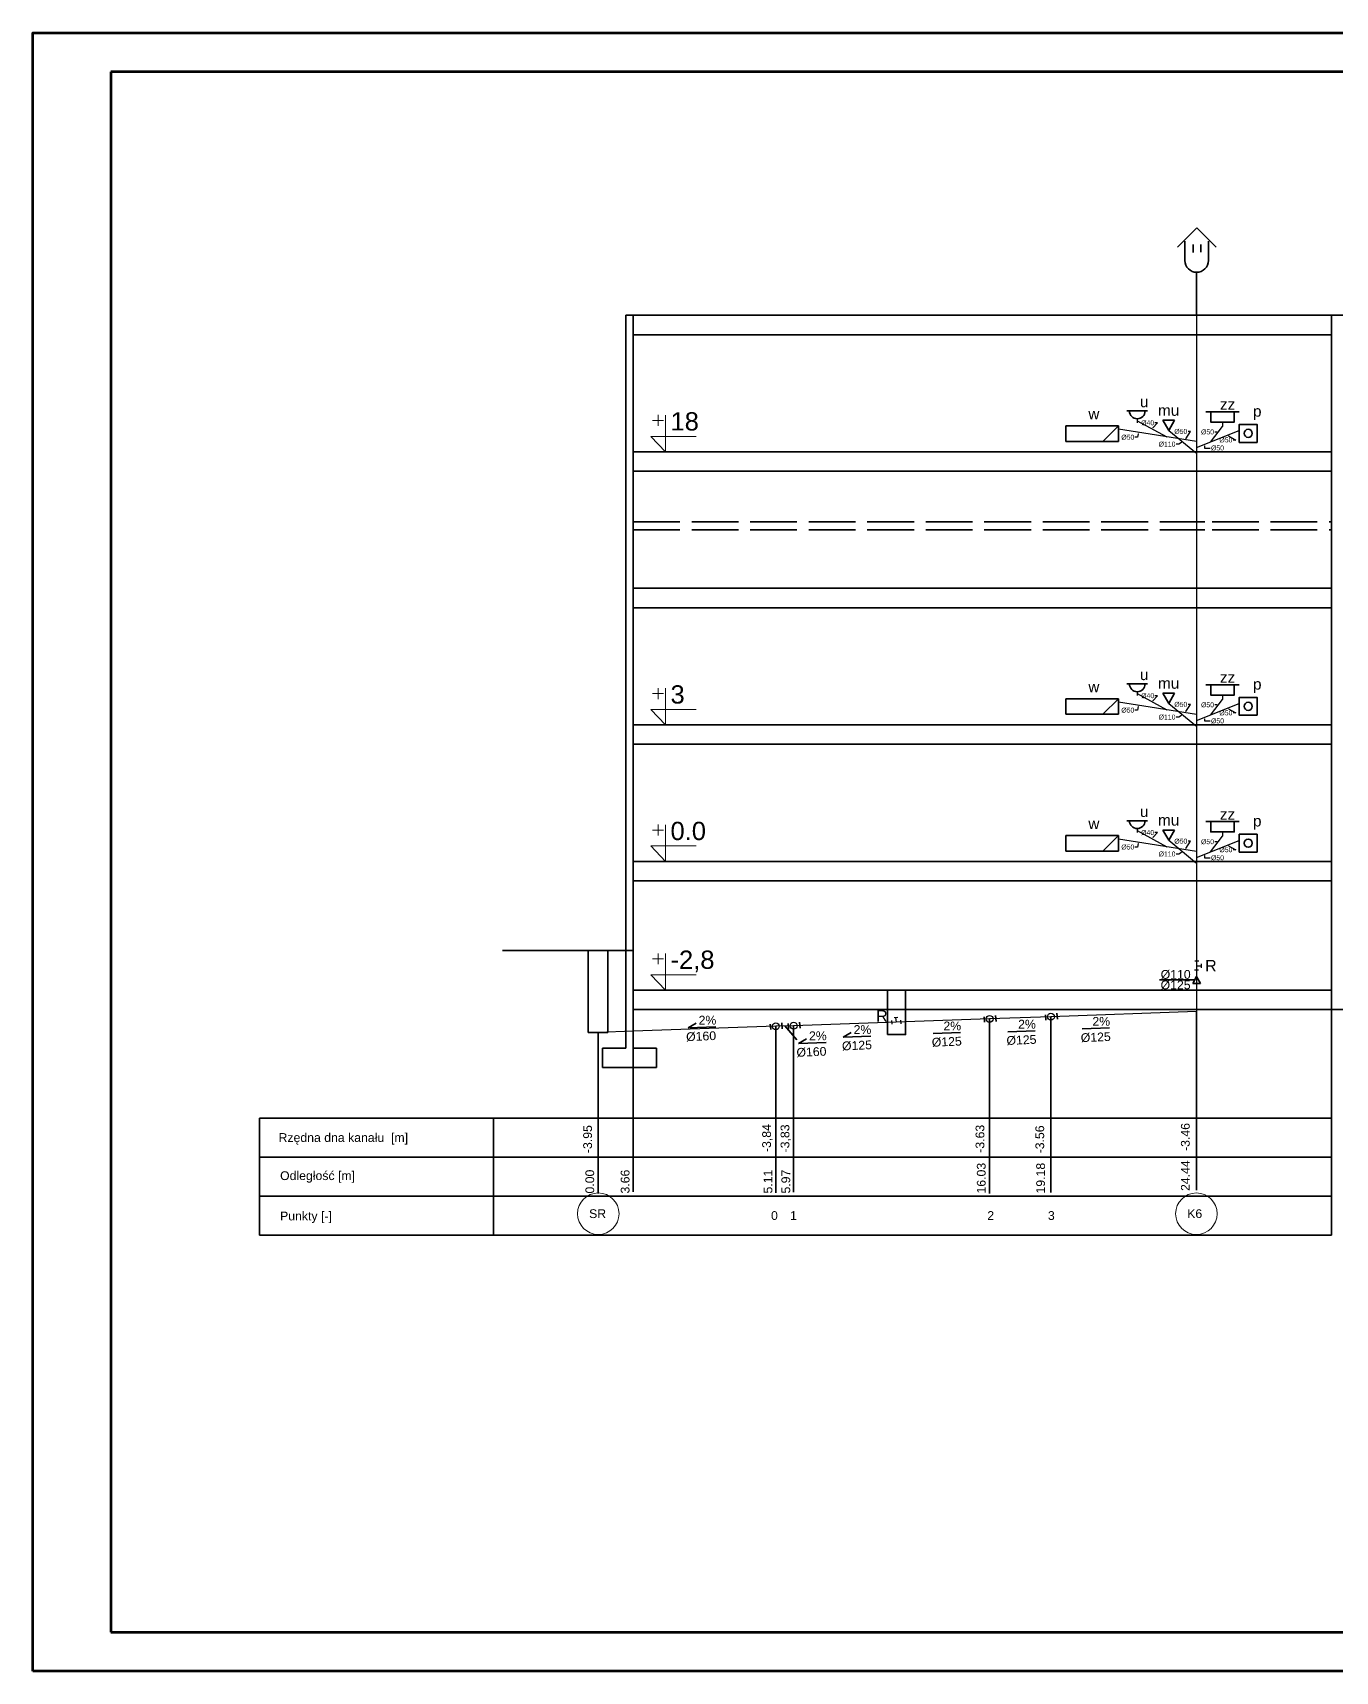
# Model space of a CAD drawing. Header units: millimetres. Extents: x 135 to 13042, y 991 to 8969.
# Drawn here: x 2171.2 to 2505.1, y 991 to 1411 of the extents above; entities that cross this region are included whole.
import ezdxf
from ezdxf import colors
from ezdxf.entities.mleader import LeaderData, LeaderLine
from ezdxf.math import Vec2, Vec3

# ---------------------------------------------------------------- set-up
doc = ezdxf.new("R2010")
doc.units = ezdxf.units.MM
doc.linetypes.add('ACAD_ISO02W100', pattern=[15, 12, -3])
doc.layers.add('kanalizacja', color=7, linetype='Continuous', true_color=0xb06239)
doc.layers.add('PDF _Geometria', color=7, linetype='Continuous')
doc.styles.add('numery działek', font='arial.ttf', dxfattribs={"height": 15})
doc.styles.get("Standard").update_dxf_attribs({"font": 'arial.ttf'})

# ---------------------------------------------------------------- blocks, each defined once
blk = doc.blocks.new('stropy linia odniesienia')
at = {"lineweight": 18}
for p, q in [((-9.9, 35.2), (-9.9, 50.2)), ((0, 21), (0, 50)), ((-17.4, 42.7), (-9.9, 42.7)), ((-9.9, 42.7), (-2.4, 42.7)), ((0, 21), (-19.7, 21)), ((-19.7, 21), (0, 0)), ((0, 0), (0, 21)), ((0, 21), (42.3, 21))]:
    blk.add_line(p, q, dxfattribs=at)

msp = doc.modelspace()

# ---------------------------------------------------------------- linework, layer by layer
at = {"linetype": 'ByBlock', "lineweight": 70}
for p, q in [((3261.23, 1400.99), (2191.23, 1400.99)), ((2191.23, 1400.99), (2191.23, 1000.99)), ((2191.23, 1000.99), (3261.23, 1000.99))]:
    msp.add_line(p, q, dxfattribs=at)
at = {"linetype": 'ByBlock', "lineweight": 35}
for p, q in [((2464.69, 1356.03), (2469.64, 1360.98)), ((2469.64, 1360.98), (2474.59, 1356.03)), ((2466.59, 1352.6), (2466.59, 1357.6)), ((2468.69, 1356.7), (2468.69, 1354.68)), ((2470.65, 1356.75), (2470.65, 1354.76)), ((2472.59, 1352.6), (2472.59, 1357.6)), ((2469.59, 1338.6), (2469.59, 1349.6)), ((2323.29, 1165.6), (2323.29, 1338.6)), ((2325.14, 1338.6), (2323.29, 1338.6)), ((2504.19, 1102.75), (2504.19, 1338.6)), ((2316.13, 1175.73), (2311.13, 1175.73)), ((2313.63, 1154.71), (2313.63, 1175.73)), ((2318.63, 1154.71), (2318.63, 1175.73)), ((2469.09, 1168.19), (2460.08, 1168.19)), ((2469.59, 1169.05), (2468.59, 1167.32)), ((2470.59, 1167.32), (2469.59, 1169.05)), ((2323.29, 1150.75), (2323.29, 1165.6)), ((2325.14, 1165.6), (2325.14, 1150.75)), ((2325.14, 1165.6), (2325.14, 1160.6)), ((2468.59, 1167.32), (2470.59, 1167.32)), ((2501.08, 1165.6), (2504.19, 1165.6)), ((2753.33, 1160.6), (2325.14, 1160.6)), ((2430.94, 1157.92), (2430.82, 1159.29)), ((2433.75, 1159.64), (2433.88, 1158.13)), ((2469.59, 1160.07), (2469.59, 1114.32)), ((2325.14, 1155.03), (2325.14, 1113.91)), ((2339.25, 1155.94), (2341.32, 1157.13)), ((2346.3, 1156.2), (2339.25, 1155.94)), ((2360.41, 1155.46), (2360.29, 1156.83)), ((2361.7, 1156.31), (2361.7, 1113.65)), ((2363.22, 1157.18), (2363.36, 1155.66)), ((2367.12, 1152.83), (2363.99, 1156.39)), ((2364.98, 1155.62), (2364.86, 1156.99)), ((2366.27, 1156.47), (2366.27, 1113.82)), ((2367.79, 1157.34), (2367.92, 1155.82)), ((2415.24, 1157.37), (2415.12, 1158.74)), ((2416.53, 1158.22), (2416.53, 1113.49)), ((2418.05, 1159.1), (2418.18, 1157.58)), ((2428.21, 1155.16), (2421.16, 1154.91)), ((2432.23, 1158.77), (2432.23, 1113.75)), ((2447.25, 1155.89), (2440.21, 1155.64)), ((2318.63, 1154.71), (2313.63, 1154.71)), ((2316.13, 1154.71), (2316.13, 1113.47)), ((2367.55, 1151.94), (2369.61, 1153.13)), ((2374.59, 1152.19), (2367.55, 1151.94)), ((2378.99, 1153.53), (2381.05, 1154.72)), ((2386.03, 1153.78), (2378.99, 1153.53)), ((2409.06, 1154.72), (2402.02, 1154.47)), ((2317.29, 1145.75), (2317.29, 1150.75)), ((2317.29, 1150.75), (2323.29, 1150.75)), ((2325.14, 1150.75), (2331.14, 1150.75)), ((2331.14, 1150.75), (2331.14, 1145.75)), ((2331.14, 1145.75), (2317.29, 1145.75)), ((2289.34, 1132.75), (2229.34, 1132.75)), ((2229.34, 1132.75), (2229.34, 1122.75)), ((2289.34, 1132.75), (2289.34, 1122.75)), ((2289.34, 1132.75), (2504.19, 1132.75)), ((2229.34, 1122.75), (2229.34, 1112.75)), ((2289.34, 1122.75), (2229.34, 1122.75)), ((2289.34, 1122.75), (2289.34, 1112.75)), ((2289.34, 1122.75), (2504.19, 1122.75)), ((2229.34, 1112.75), (2229.34, 1102.75)), ((2289.34, 1112.75), (2229.34, 1112.75)), ((2289.34, 1112.75), (2289.34, 1102.75)), ((2289.34, 1112.75), (2504.19, 1112.75)), ((2289.34, 1102.75), (2229.34, 1102.75)), ((2289.34, 1102.75), (2504.19, 1102.75))]:
    msp.add_line(p, q, dxfattribs=at)
at = {"lineweight": 35}
for p, q in [((2325.14, 1333.6), (2325.14, 1338.6)), ((2325.14, 1338.6), (3211.55, 1338.6)), ((2325.14, 1303.6), (2325.14, 1333.6)), ((2325.14, 1333.6), (2473.53, 1333.6)), ((2473.53, 1333.6), (2504.19, 1333.6)), ((2451.7, 1314.04), (2457.02, 1314.04)), ((2460.92, 1311.66), (2463.92, 1311.66)), ((2462.42, 1309.06), (2460.92, 1311.66)), ((2463.92, 1311.66), (2462.42, 1309.06)), ((2473.21, 1313.82), (2471.96, 1313.82)), ((2479.24, 1313.82), (2480.49, 1313.82)), ((2449.56, 1310.25), (2436.03, 1310.25)), ((2436.03, 1310.25), (2436.03, 1306.25)), ((2436.03, 1306.25), (2449.56, 1306.25)), ((2449.56, 1310.25), (2445.56, 1306.25)), ((2449.56, 1306.25), (2449.56, 1310.25)), ((2325.14, 1298.6), (2325.14, 1303.6)), ((2325.14, 1303.6), (2473.53, 1303.6)), ((2473.53, 1303.6), (2504.19, 1303.6)), ((2325.14, 1268.6), (2325.14, 1298.6)), ((2325.14, 1298.6), (2473.53, 1298.6)), ((2473.53, 1298.6), (2504.19, 1298.6)), ((2325.14, 1263.6), (2325.14, 1268.6)), ((2325.14, 1268.6), (2473.53, 1268.6)), ((2473.53, 1268.6), (2504.19, 1268.6)), ((2325.14, 1233.6), (2325.14, 1263.6)), ((2325.14, 1263.6), (2473.53, 1263.6)), ((2473.53, 1263.6), (2504.19, 1263.6)), ((2451.7, 1244.08), (2457.02, 1244.08)), ((2473.21, 1243.85), (2471.96, 1243.85)), ((2479.24, 1243.85), (2480.49, 1243.85)), ((2449.56, 1240.29), (2436.03, 1240.29)), ((2436.03, 1240.29), (2436.03, 1236.29)), ((2449.56, 1240.29), (2445.56, 1236.29)), ((2449.56, 1236.29), (2449.56, 1240.29)), ((2460.92, 1241.69), (2463.92, 1241.69)), ((2462.42, 1239.1), (2460.92, 1241.69)), ((2463.92, 1241.69), (2462.42, 1239.1)), ((2436.03, 1236.29), (2449.56, 1236.29)), ((2325.14, 1228.6), (2325.14, 1233.6)), ((2325.14, 1233.6), (2473.53, 1233.6)), ((2473.53, 1233.6), (2504.19, 1233.6)), ((2325.14, 1198.6), (2325.14, 1228.6)), ((2325.14, 1228.6), (2473.53, 1228.6)), ((2473.53, 1228.6), (2504.19, 1228.6)), ((2451.7, 1209), (2457.02, 1209)), ((2460.92, 1206.61), (2463.92, 1206.61)), ((2462.42, 1204.01), (2460.92, 1206.61)), ((2463.92, 1206.61), (2462.42, 1204.01)), ((2473.21, 1208.77), (2471.96, 1208.77)), ((2479.24, 1208.77), (2480.49, 1208.77)), ((2449.56, 1205.21), (2436.03, 1205.21)), ((2436.03, 1205.21), (2436.03, 1201.21)), ((2436.03, 1201.21), (2449.56, 1201.21)), ((2449.56, 1205.21), (2445.56, 1201.21)), ((2449.56, 1201.21), (2449.56, 1205.21)), ((2325.14, 1193.6), (2325.14, 1198.6)), ((2325.14, 1198.6), (2473.53, 1198.6)), ((2473.53, 1198.6), (2504.19, 1198.6)), ((2325.14, 1165.6), (2325.14, 1193.6)), ((2325.14, 1193.6), (2473.53, 1193.6)), ((2473.53, 1193.6), (2504.19, 1193.6)), ((2325.14, 1175.73), (2291.65, 1175.73)), ((2325.14, 1165.6), (2325.14, 1175.73)), ((2325.14, 1165.6), (2471.68, 1165.6)), ((2471.68, 1165.6), (2501.08, 1165.6))]:
    msp.add_line(p, q, dxfattribs=at)
at = {"linetype": 'ACAD_ISO02W100', "lineweight": 35}
for p, q in [((2325.14, 1285.65), (2471.68, 1285.65)), ((2473.53, 1285.65), (2504.19, 1285.65)), ((2325.14, 1283.6), (2471.68, 1283.6)), ((2473.53, 1283.6), (2504.19, 1283.6))]:
    msp.add_line(p, q, dxfattribs=at)
at = {"linetype": 'ByBlock', "lineweight": 70}
msp.add_lwpolyline([(2171.23, 990.99), (2171.23, 1410.99), (3271.23, 1410.99), (3271.23, 990.99), (2171.23, 990.99)], dxfattribs=at)
at = {"lineweight": 35}
for points in [[(2473.21, 1313.82), (2479.24, 1313.82), (2479.24, 1311.18), (2473.21, 1311.18)], [(2485.1, 1306), (2480.51, 1306), (2480.51, 1310.59), (2485.1, 1310.59)], [(2473.21, 1243.85), (2479.24, 1243.85), (2479.24, 1241.22), (2473.21, 1241.22)], [(2485.1, 1236.04), (2480.51, 1236.04), (2480.51, 1240.63), (2485.1, 1240.63)], [(2473.21, 1208.77), (2479.24, 1208.77), (2479.24, 1206.14), (2473.21, 1206.14)], [(2485.1, 1200.95), (2480.51, 1200.95), (2480.51, 1205.55), (2485.1, 1205.55)]]:
    msp.add_lwpolyline(points, close=True, dxfattribs=at)
at = {"linetype": 'ByBlock', "lineweight": 35}
msp.add_lwpolyline([(2390.31, 1154.21), (2394.96, 1154.21), (2394.96, 1165.6), (2390.31, 1165.6)], close=True, dxfattribs=at)
at = {"lineweight": 35}
for centre in [(2482.81, 1308.3), (2482.81, 1238.33), (2482.81, 1203.25)]:
    msp.add_circle(centre, 1.04, dxfattribs=at)
at = {"linetype": 'ByBlock', "lineweight": 35}
msp.add_arc((2469.59, 1352.6), 3, 180, 0, dxfattribs=at)
at = {"lineweight": 35}
for centre in [(2454.37, 1314.04), (2454.37, 1244.08), (2454.37, 1209)]:
    msp.add_arc(centre, 2, 180, 0, dxfattribs=at)
at = {"layer": 'kanalizacja', "lineweight": 25}
for p, q in [((2469.59, 1338.6), (2469.59, 1160.07)), ((2454.37, 1312.04), (2454.37, 1311.04)), ((2454.37, 1311.54), (2461.93, 1307.4)), ((2476.22, 1311.18), (2476.22, 1310.06)), ((2469.59, 1306.18), (2449.56, 1309.37)), ((2462.42, 1309.06), (2469.59, 1303.2)), ((2469.59, 1304.64), (2480.51, 1309.02)), ((2473.11, 1306.05), (2476.22, 1310.06)), ((2469.59, 1236.22), (2449.56, 1239.4)), ((2454.37, 1242.08), (2454.37, 1241.08)), ((2454.37, 1241.58), (2461.93, 1237.43)), ((2462.42, 1239.1), (2469.59, 1233.24)), ((2469.59, 1234.68), (2480.51, 1239.06)), ((2473.11, 1236.09), (2476.22, 1240.1)), ((2476.22, 1241.22), (2476.22, 1240.1)), ((2454.37, 1207), (2454.37, 1206)), ((2454.37, 1206.5), (2461.93, 1202.35)), ((2476.22, 1206.14), (2476.22, 1205.02)), ((2469.59, 1201.13), (2449.56, 1204.32)), ((2462.42, 1204.01), (2469.59, 1198.15)), ((2469.59, 1199.59), (2480.51, 1203.97)), ((2473.11, 1201), (2476.22, 1205.02))]:
    msp.add_line(p, q, dxfattribs=at)
at = {"layer": 'kanalizacja', "linetype": 'ByBlock', "lineweight": 25}
for p, q in [((2470.15, 1172.99), (2469.15, 1172.99)), ((2469.59, 1171.81), (2470.79, 1171.81)), ((2470.79, 1172.31), (2470.79, 1171.31)), ((2470.04, 1170.74), (2469.04, 1170.74)), ((2469.59, 1160.07), (2432.23, 1158.77)), ((2325.14, 1155.03), (2316.13, 1154.71)), ((2361.7, 1156.31), (2325.14, 1155.03)), ((2366.27, 1156.47), (2361.7, 1156.31)), ((2416.53, 1158.22), (2366.27, 1156.47)), ((2391.4, 1157.84), (2391.48, 1156.85)), ((2392.02, 1158.54), (2393.02, 1158.62)), ((2392.63, 1157.39), (2392.52, 1158.58)), ((2393.66, 1157.92), (2393.74, 1156.92)), ((2432.23, 1158.77), (2416.53, 1158.22))]:
    msp.add_line(p, q, dxfattribs=at)
for centre in [(2432.23, 1158.77), (2361.7, 1156.31), (2366.27, 1156.47), (2416.53, 1158.22)]:
    msp.add_circle(centre, 0.88, dxfattribs=at)
at = {"layer": 'PDF _Geometria', "lineweight": 9}
for centre in [(2316.2, 1108.28), (2469.53, 1108.28)]:
    msp.add_circle(centre, 5.32, dxfattribs=at)

# ---------------------------------------------------------------- block references
at = {"lineweight": 35, "xscale": 0.1875, "yscale": 0.1875, "zscale": 0.1875}
for p in [(2333.39, 1303.6), (2333.39, 1233.6), (2333.39, 1198.6), (2333.39, 1165.6)]:
    msp.add_blockref('stropy linia odniesienia', p, dxfattribs=at)

# ---------------------------------------------------------------- texts
at = {"lineweight": 35, "attachment_point": 1, "style": 'numery działek'}
for s, width, insert, char_height in [('u', 28.3408, (2455.06, 1317.83), 2.81), ('mu', 28.3408, (2459.69, 1315.62), 2.812), ('zz', 28.3408, (2475.55, 1317.15), 2.812), ('p', 28.3408, (2484.04, 1315.4), 2.81), ('w', 28.3408, (2441.83, 1314.72), 2.81), ('w', 28.3408, (2441.83, 1244.75), 2.81), ('u', 28.3408, (2455.06, 1247.87), 2.81), ('mu', 28.3408, (2459.69, 1245.66), 2.812), ('zz', 28.3408, (2475.55, 1247.19), 2.812), ('p', 28.3408, (2484.04, 1245.43), 2.81), ('u', 28.3408, (2455.06, 1212.79), 2.81), ('mu', 28.3408, (2459.69, 1210.58), 2.812), ('zz', 28.3408, (2475.55, 1212.11), 2.812), ('p', 28.3408, (2484.04, 1210.35), 2.81), ('w', 28.3408, (2441.83, 1209.67), 2.81), ('%%C125', 48.7081, (2460.35, 1168.05), 2.25), ('%%C110', 48.7081, (2460.37, 1170.74), 2.25), ('2%', 48.7081, (2341.92, 1159.01), 2.25), ('2%', 48.7081, (2370.21, 1155), 2.25), ('2%', 48.7081, (2381.65, 1156.6), 2.25), ('2%', 48.7081, (2404.68, 1157.53), 2.25), ('2%', 48.7081, (2423.83, 1157.98), 2.25), ('2%', 48.7081, (2442.87, 1158.7), 2.25), ('Rzędna dna kanału  [m]', 48.7081, (2234.24, 1128.92), 2.25), ('Odległość [m]', 48.7081, (2234.63, 1119.15), 2.25), ('Punkty [-]', 48.7081, (2234.63, 1108.81), 2.25)]:
    msp.add_mtext_dynamic_manual_height_columns(s, width=width, gutter_width=75, heights=[0], dxfattribs=dict(at, insert=insert, char_height=char_height))
at = {"lineweight": 35, "attachment_point": 1}
for s, insert, char_height in [('18', (2334.71, 1313.73), 4.688), ('3', (2334.71, 1243.73), 4.69), ('0.0', (2334.71, 1208.73), 4.688), ('-2,8', (2334.71, 1175.73), 4.688)]:
    msp.add_mtext_dynamic_manual_height_columns(s, width=69.6752, gutter_width=125, heights=[0], dxfattribs=dict(at, insert=insert, char_height=char_height))
at = {"lineweight": 35, "char_height": 2.25, "attachment_point": 1, "style": 'numery działek'}
for s, width, insert, rotation in [('%%C160', 48.7081, (2338.67, 1154.73), 2.4592), ('%%C160', 48.7081, (2366.96, 1150.72), 2.4592), ('%%C125', 48.7081, (2378.62, 1152.38), 2.4592), ('%%C125', 48.7081, (2401.65, 1153.32), 2.4592), ('%%C125', 48.7081, (2420.8, 1153.77), 2.4592), ('%%C125', 48.7081, (2439.84, 1154.49), 2.4592), ('-3.95', 10.1349, (2312.34, 1123.81), 90), ('-3,84', 10.1349, (2358.22, 1124.08), 90), ('-3,83', 10.1349, (2362.94, 1123.99), 90), ('-3.63', 10.1349, (2412.92, 1123.9), 90), ('-3.56', 10.1349, (2428.25, 1123.74), 90), ('-3.46', 10.1349, (2465.57, 1124.36), 90), ('24.44', 10.1349, (2465.57, 1114.1), 90), ('0.00', 10.1349, (2312.89, 1113.45), 90), ('3.66', 10.1349, (2321.95, 1113.45), 90), ('5.11', 10.1349, (2358.57, 1113.45), 90), ('5.97', 10.1349, (2363.15, 1113.45), 90), ('16.03', 10.1349, (2413.25, 1113.45), 90), ('19.18', 10.1349, (2428.47, 1113.45), 90)]:
    msp.add_mtext_dynamic_manual_height_columns(s, width=width, gutter_width=75, heights=[0], dxfattribs=dict(at, insert=insert, rotation=rotation))
at = {"layer": 'kanalizacja', "linetype": 'ByBlock', "lineweight": 25, "char_height": 2.95, "attachment_point": 1, "style": 'numery działek'}
for insert in [(2471.75, 1173.32), (2387.42, 1160.43)]:
    msp.add_mtext_dynamic_manual_height_columns('R', width=4.6018, gutter_width=75, heights=[0], dxfattribs=dict(at, insert=insert))
at = {"layer": 'kanalizacja', "lineweight": 25, "char_height": 2.25, "attachment_point": 1, "style": 'numery działek'}
for s, insert in [('SR', (2313.84, 1109.41)), ('0', (2360.48, 1108.93)), ('1', (2365.36, 1108.93)), ('2', (2415.92, 1108.93)), ('3', (2431.47, 1108.93)), ('K6', (2467.17, 1109.41))]:
    msp.add_mtext_dynamic_manual_height_columns(s, width=48.7081, gutter_width=75, heights=[0], dxfattribs=dict(at, insert=insert))

# ---------------------------------------------------------------- leaders
at = {"linetype": 'ACAD_ISO02W100', "lineweight": 35}
ml = msp.add_multileader_mtext('Standard', dxfattribs=at)
ml.set_content('%%C40', color=256)
ml.set_leader_properties()
ml.build(insert=Vec2(0, 0))
ml.multileader.update_dxf_attribs({"arrow_head_size": 0.337})
ctx = ml.context
ctx.base_point, ctx.char_height, ctx.arrow_head_size, ctx.landing_gap_size, ctx.plane_origin = Vec3(2455.35, 1310.99), 1.262, 0.337, 0.168, Vec3(2458.11, 1309.49)
ctx.text_align_type = 2
notes = []
notes.append((ctx, [(0, (1, 1, 0), (2459.54, 1310.99), (-1, 0), 0.673, [(0, [(2458.11, 1309.49)], 0, [])])]))
ctx.mtext.insert, ctx.mtext.alignment, ctx.mtext.flow_direction = Vec3(2458.7, 1311.65), 3, 5
ml = msp.add_multileader_mtext('Standard', dxfattribs=at)
ml.set_content('%%C50', color=256)
ml.set_leader_properties()
ml.build(insert=Vec2(0, 0))
ml.multileader.update_dxf_attribs({"arrow_head_size": 0.337})
ctx = ml.context
ctx.base_point, ctx.char_height, ctx.arrow_head_size, ctx.landing_gap_size, ctx.plane_origin = Vec3(2450.27, 1307.29), 1.262, 0.337, 0.168, Vec3(2454.62, 1308.56)
ctx.text_align_type = 2
notes.append((ctx, [(0, (1, 1, 0), (2454.46, 1307.29), (-1, 0), 0.673, [(0, [(2454.62, 1308.56)], 0, [])])]))
ctx.mtext.insert, ctx.mtext.alignment, ctx.mtext.flow_direction = Vec3(2453.62, 1307.95), 3, 5
ml = msp.add_multileader_mtext('Standard', dxfattribs=at)
ml.set_content('%%C110', color=256)
ml.set_leader_properties()
ml.build(insert=Vec2(0, 0))
ml.multileader.update_dxf_attribs({"arrow_head_size": 0.337})
ctx = ml.context
ctx.base_point, ctx.char_height, ctx.arrow_head_size, ctx.landing_gap_size, ctx.plane_origin = Vec3(2459.84, 1305.52), 1.262, 0.337, 0.168, Vec3(2466.01, 1306.13)
ctx.text_align_type = 2
notes.append((ctx, [(0, (1, 1, 0), (2465, 1305.52), (-1, 0), 0.673, [(0, [(2466.01, 1306.13)], 0, [])])]))
ctx.mtext.insert, ctx.mtext.alignment, ctx.mtext.flow_direction = Vec3(2464.16, 1306.18), 3, 5
ml = msp.add_multileader_mtext('Standard', dxfattribs=at)
ml.set_content('%%C50', color=256)
ml.set_leader_properties()
ml.build(insert=Vec2(0, 0))
ml.multileader.update_dxf_attribs({"arrow_head_size": 0.337})
ctx = ml.context
ctx.base_point, ctx.char_height, ctx.arrow_head_size, ctx.landing_gap_size, ctx.plane_origin = Vec3(2463.86, 1308.79), 1.262, 0.337, 0.168, Vec3(2466.62, 1306.65)
ctx.text_align_type = 2
notes.append((ctx, [(0, (1, 1, 0), (2468.05, 1308.79), (-1, 0), 0.673, [(0, [(2466.62, 1306.65)], 0, [])])]))
ctx.mtext.insert, ctx.mtext.alignment, ctx.mtext.flow_direction = Vec3(2467.2, 1309.45), 3, 5
ml = msp.add_multileader_mtext('Standard', dxfattribs=at)
ml.set_content('%%C50', color=256)
ml.set_leader_properties()
ml.build(insert=Vec2(0, 0))
ml.multileader.update_dxf_attribs({"arrow_head_size": 0.337})
ctx = ml.context
ctx.base_point, ctx.char_height, ctx.arrow_head_size, ctx.landing_gap_size, ctx.plane_origin = Vec3(2470.71, 1308.65), 1.262, 0.337, 0.168, Vec3(2475.06, 1308.56)
ctx.text_align_type = 2
notes.append((ctx, [(0, (1, 1, 0), (2474.89, 1308.65), (-1, 0), 0.673, [(0, [(2475.06, 1308.56)], 0, [])])]))
ctx.mtext.insert, ctx.mtext.alignment, ctx.mtext.flow_direction = Vec3(2474.05, 1309.31), 3, 5
ml = msp.add_multileader_mtext('Standard', dxfattribs=at)
ml.set_content('%%C50', color=256)
ml.set_leader_properties()
ml.build(insert=Vec2(0, 0))
ml.multileader.update_dxf_attribs({"arrow_head_size": 0.337})
ctx = ml.context
ctx.base_point, ctx.char_height, ctx.arrow_head_size, ctx.landing_gap_size, ctx.plane_origin = Vec3(2475.42, 1306.59), 1.262, 0.337, 0.168, Vec3(2477.49, 1307.81)
ctx.text_align_type = 2
notes.append((ctx, [(0, (1, 1, 0), (2479.6, 1306.59), (-1, 0), 0.673, [(0, [(2477.49, 1307.81)], 0, [])])]))
ctx.mtext.insert, ctx.mtext.alignment, ctx.mtext.flow_direction = Vec3(2478.76, 1307.25), 3, 5
ml = msp.add_multileader_mtext('Standard', dxfattribs=at)
ml.set_content('%%C50', color=256)
ml.set_leader_properties()
ml.build(insert=Vec2(0, 0))
ml.multileader.update_dxf_attribs({"arrow_head_size": 0.337})
ctx = ml.context
ctx.base_point, ctx.char_height, ctx.arrow_head_size, ctx.landing_gap_size, ctx.plane_origin = Vec3(2473.11, 1304.54), 1.262, 0.337, 0.168, Vec3(2471.64, 1305.46)
notes.append((ctx, [(1, (1, 1, 0), (2471.64, 1304.54), (1, 0), 1.46, [(0, [(2471.64, 1305.46)], 0, [])])]))
ctx.mtext.insert, ctx.mtext.flow_direction = Vec3(2473.28, 1305.2), 5
ml = msp.add_multileader_mtext('Standard', dxfattribs=at)
ml.set_content('%%C40', color=256)
ml.set_leader_properties()
ml.build(insert=Vec2(0, 0))
ml.multileader.update_dxf_attribs({"arrow_head_size": 0.337})
ctx = ml.context
ctx.base_point, ctx.char_height, ctx.arrow_head_size, ctx.landing_gap_size, ctx.plane_origin = Vec3(2455.35, 1241.03), 1.262, 0.337, 0.168, Vec3(2458.11, 1239.53)
ctx.text_align_type = 2
notes.append((ctx, [(0, (1, 1, 0), (2459.54, 1241.03), (-1, 0), 0.673, [(0, [(2458.11, 1239.53)], 0, [])])]))
ctx.mtext.insert, ctx.mtext.alignment, ctx.mtext.flow_direction = Vec3(2458.7, 1241.69), 3, 5
ml = msp.add_multileader_mtext('Standard', dxfattribs=at)
ml.set_content('%%C50', color=256)
ml.set_leader_properties()
ml.build(insert=Vec2(0, 0))
ml.multileader.update_dxf_attribs({"arrow_head_size": 0.337})
ctx = ml.context
ctx.base_point, ctx.char_height, ctx.arrow_head_size, ctx.landing_gap_size, ctx.plane_origin = Vec3(2463.86, 1238.83), 1.262, 0.337, 0.168, Vec3(2466.62, 1236.69)
ctx.text_align_type = 2
notes.append((ctx, [(0, (1, 1, 0), (2468.05, 1238.83), (-1, 0), 0.673, [(0, [(2466.62, 1236.69)], 0, [])])]))
ctx.mtext.insert, ctx.mtext.alignment, ctx.mtext.flow_direction = Vec3(2467.2, 1239.48), 3, 5
ml = msp.add_multileader_mtext('Standard', dxfattribs=at)
ml.set_content('%%C50', color=256)
ml.set_leader_properties()
ml.build(insert=Vec2(0, 0))
ml.multileader.update_dxf_attribs({"arrow_head_size": 0.337})
ctx = ml.context
ctx.base_point, ctx.char_height, ctx.arrow_head_size, ctx.landing_gap_size, ctx.plane_origin = Vec3(2470.71, 1238.69), 1.262, 0.337, 0.168, Vec3(2475.06, 1238.6)
ctx.text_align_type = 2
notes.append((ctx, [(0, (1, 1, 0), (2474.89, 1238.69), (-1, 0), 0.673, [(0, [(2475.06, 1238.6)], 0, [])])]))
ctx.mtext.insert, ctx.mtext.alignment, ctx.mtext.flow_direction = Vec3(2474.05, 1239.35), 3, 5
ml = msp.add_multileader_mtext('Standard', dxfattribs=at)
ml.set_content('%%C50', color=256)
ml.set_leader_properties()
ml.build(insert=Vec2(0, 0))
ml.multileader.update_dxf_attribs({"arrow_head_size": 0.337})
ctx = ml.context
ctx.base_point, ctx.char_height, ctx.arrow_head_size, ctx.landing_gap_size, ctx.plane_origin = Vec3(2450.27, 1237.33), 1.262, 0.337, 0.168, Vec3(2454.62, 1238.6)
ctx.text_align_type = 2
notes.append((ctx, [(0, (1, 1, 0), (2454.46, 1237.33), (-1, 0), 0.673, [(0, [(2454.62, 1238.6)], 0, [])])]))
ctx.mtext.insert, ctx.mtext.alignment, ctx.mtext.flow_direction = Vec3(2453.62, 1237.99), 3, 5
ml = msp.add_multileader_mtext('Standard', dxfattribs=at)
ml.set_content('%%C110', color=256)
ml.set_leader_properties()
ml.build(insert=Vec2(0, 0))
ml.multileader.update_dxf_attribs({"arrow_head_size": 0.337})
ctx = ml.context
ctx.base_point, ctx.char_height, ctx.arrow_head_size, ctx.landing_gap_size, ctx.plane_origin = Vec3(2459.84, 1235.56), 1.262, 0.337, 0.168, Vec3(2466.01, 1236.17)
ctx.text_align_type = 2
notes.append((ctx, [(0, (1, 1, 0), (2465, 1235.56), (-1, 0), 0.673, [(0, [(2466.01, 1236.17)], 0, [])])]))
ctx.mtext.insert, ctx.mtext.alignment, ctx.mtext.flow_direction = Vec3(2464.16, 1236.21), 3, 5
ml = msp.add_multileader_mtext('Standard', dxfattribs=at)
ml.set_content('%%C50', color=256)
ml.set_leader_properties()
ml.build(insert=Vec2(0, 0))
ml.multileader.update_dxf_attribs({"arrow_head_size": 0.337})
ctx = ml.context
ctx.base_point, ctx.char_height, ctx.arrow_head_size, ctx.landing_gap_size, ctx.plane_origin = Vec3(2473.11, 1234.58), 1.262, 0.337, 0.168, Vec3(2471.64, 1235.5)
notes.append((ctx, [(1, (1, 1, 0), (2471.64, 1234.58), (1, 0), 1.46, [(0, [(2471.64, 1235.5)], 0, [])])]))
ctx.mtext.insert, ctx.mtext.flow_direction = Vec3(2473.28, 1235.24), 5
ml = msp.add_multileader_mtext('Standard', dxfattribs=at)
ml.set_content('%%C50', color=256)
ml.set_leader_properties()
ml.build(insert=Vec2(0, 0))
ml.multileader.update_dxf_attribs({"arrow_head_size": 0.337})
ctx = ml.context
ctx.base_point, ctx.char_height, ctx.arrow_head_size, ctx.landing_gap_size, ctx.plane_origin = Vec3(2475.42, 1236.63), 1.262, 0.337, 0.168, Vec3(2477.49, 1237.85)
ctx.text_align_type = 2
notes.append((ctx, [(0, (1, 1, 0), (2479.6, 1236.63), (-1, 0), 0.673, [(0, [(2477.49, 1237.85)], 0, [])])]))
ctx.mtext.insert, ctx.mtext.alignment, ctx.mtext.flow_direction = Vec3(2478.76, 1237.28), 3, 5
ml = msp.add_multileader_mtext('Standard', dxfattribs=at)
ml.set_content('%%C40', color=256)
ml.set_leader_properties()
ml.build(insert=Vec2(0, 0))
ml.multileader.update_dxf_attribs({"arrow_head_size": 0.337})
ctx = ml.context
ctx.base_point, ctx.char_height, ctx.arrow_head_size, ctx.landing_gap_size, ctx.plane_origin = Vec3(2455.35, 1205.95), 1.262, 0.337, 0.168, Vec3(2458.11, 1204.45)
ctx.text_align_type = 2
notes.append((ctx, [(0, (1, 1, 0), (2459.54, 1205.95), (-1, 0), 0.673, [(0, [(2458.11, 1204.45)], 0, [])])]))
ctx.mtext.insert, ctx.mtext.alignment, ctx.mtext.flow_direction = Vec3(2458.7, 1206.61), 3, 5
ml = msp.add_multileader_mtext('Standard', dxfattribs=at)
ml.set_content('%%C50', color=256)
ml.set_leader_properties()
ml.build(insert=Vec2(0, 0))
ml.multileader.update_dxf_attribs({"arrow_head_size": 0.337})
ctx = ml.context
ctx.base_point, ctx.char_height, ctx.arrow_head_size, ctx.landing_gap_size, ctx.plane_origin = Vec3(2450.27, 1202.25), 1.262, 0.337, 0.168, Vec3(2454.62, 1203.51)
ctx.text_align_type = 2
notes.append((ctx, [(0, (1, 1, 0), (2454.46, 1202.25), (-1, 0), 0.673, [(0, [(2454.62, 1203.51)], 0, [])])]))
ctx.mtext.insert, ctx.mtext.alignment, ctx.mtext.flow_direction = Vec3(2453.62, 1202.9), 3, 5
ml = msp.add_multileader_mtext('Standard', dxfattribs=at)
ml.set_content('%%C50', color=256)
ml.set_leader_properties()
ml.build(insert=Vec2(0, 0))
ml.multileader.update_dxf_attribs({"arrow_head_size": 0.337})
ctx = ml.context
ctx.base_point, ctx.char_height, ctx.arrow_head_size, ctx.landing_gap_size, ctx.plane_origin = Vec3(2463.86, 1203.74), 1.262, 0.337, 0.168, Vec3(2466.62, 1201.6)
ctx.text_align_type = 2
notes.append((ctx, [(0, (1, 1, 0), (2468.05, 1203.74), (-1, 0), 0.673, [(0, [(2466.62, 1201.6)], 0, [])])]))
ctx.mtext.insert, ctx.mtext.alignment, ctx.mtext.flow_direction = Vec3(2467.2, 1204.4), 3, 5
ml = msp.add_multileader_mtext('Standard', dxfattribs=at)
ml.set_content('%%C50', color=256)
ml.set_leader_properties()
ml.build(insert=Vec2(0, 0))
ml.multileader.update_dxf_attribs({"arrow_head_size": 0.337})
ctx = ml.context
ctx.base_point, ctx.char_height, ctx.arrow_head_size, ctx.landing_gap_size, ctx.plane_origin = Vec3(2470.71, 1203.61), 1.262, 0.337, 0.168, Vec3(2475.06, 1203.51)
ctx.text_align_type = 2
notes.append((ctx, [(0, (1, 1, 0), (2474.89, 1203.61), (-1, 0), 0.673, [(0, [(2475.06, 1203.51)], 0, [])])]))
ctx.mtext.insert, ctx.mtext.alignment, ctx.mtext.flow_direction = Vec3(2474.05, 1204.26), 3, 5
ml = msp.add_multileader_mtext('Standard', dxfattribs=at)
ml.set_content('%%C50', color=256)
ml.set_leader_properties()
ml.build(insert=Vec2(0, 0))
ml.multileader.update_dxf_attribs({"arrow_head_size": 0.337})
ctx = ml.context
ctx.base_point, ctx.char_height, ctx.arrow_head_size, ctx.landing_gap_size, ctx.plane_origin = Vec3(2475.42, 1201.54), 1.262, 0.337, 0.168, Vec3(2477.49, 1202.76)
ctx.text_align_type = 2
notes.append((ctx, [(0, (1, 1, 0), (2479.6, 1201.54), (-1, 0), 0.673, [(0, [(2477.49, 1202.76)], 0, [])])]))
ctx.mtext.insert, ctx.mtext.alignment, ctx.mtext.flow_direction = Vec3(2478.76, 1202.2), 3, 5
ml = msp.add_multileader_mtext('Standard', dxfattribs=at)
ml.set_content('%%C110', color=256)
ml.set_leader_properties()
ml.build(insert=Vec2(0, 0))
ml.multileader.update_dxf_attribs({"arrow_head_size": 0.337})
ctx = ml.context
ctx.base_point, ctx.char_height, ctx.arrow_head_size, ctx.landing_gap_size, ctx.plane_origin = Vec3(2459.84, 1200.47), 1.262, 0.337, 0.168, Vec3(2466.01, 1201.08)
ctx.text_align_type = 2
notes.append((ctx, [(0, (1, 1, 0), (2465, 1200.47), (-1, 0), 0.673, [(0, [(2466.01, 1201.08)], 0, [])])]))
ctx.mtext.insert, ctx.mtext.alignment, ctx.mtext.flow_direction = Vec3(2464.16, 1201.13), 3, 5
ml = msp.add_multileader_mtext('Standard', dxfattribs=at)
ml.set_content('%%C50', color=256)
ml.set_leader_properties()
ml.build(insert=Vec2(0, 0))
ml.multileader.update_dxf_attribs({"arrow_head_size": 0.337})
ctx = ml.context
ctx.base_point, ctx.char_height, ctx.arrow_head_size, ctx.landing_gap_size, ctx.plane_origin = Vec3(2473.11, 1199.5), 1.262, 0.337, 0.168, Vec3(2471.64, 1200.41)
notes.append((ctx, [(1, (1, 1, 0), (2471.64, 1199.5), (1, 0), 1.46, [(0, [(2471.64, 1200.41)], 0, [])])]))
ctx.mtext.insert, ctx.mtext.flow_direction = Vec3(2473.28, 1200.15), 5
for ctx, leaders in notes:
    for number, flags, end, landing, length, lines in leaders:
        leader = LeaderData()
        leader.index, (leader.has_last_leader_line, leader.has_dogleg_vector, leader.attachment_direction) = number, flags
        leader.last_leader_point, leader.dogleg_vector, leader.dogleg_length = Vec3(end), Vec3(landing), length
        for number, points, colour, breaks in lines:
            line = LeaderLine()
            line.index, line.vertices, line.color, line.breaks = number, Vec3.list(points), colors.encode_raw_color(colour), breaks
            leader.lines.append(line)
        ctx.leaders.append(leader)

doc.saveas('drawing.dxf')
